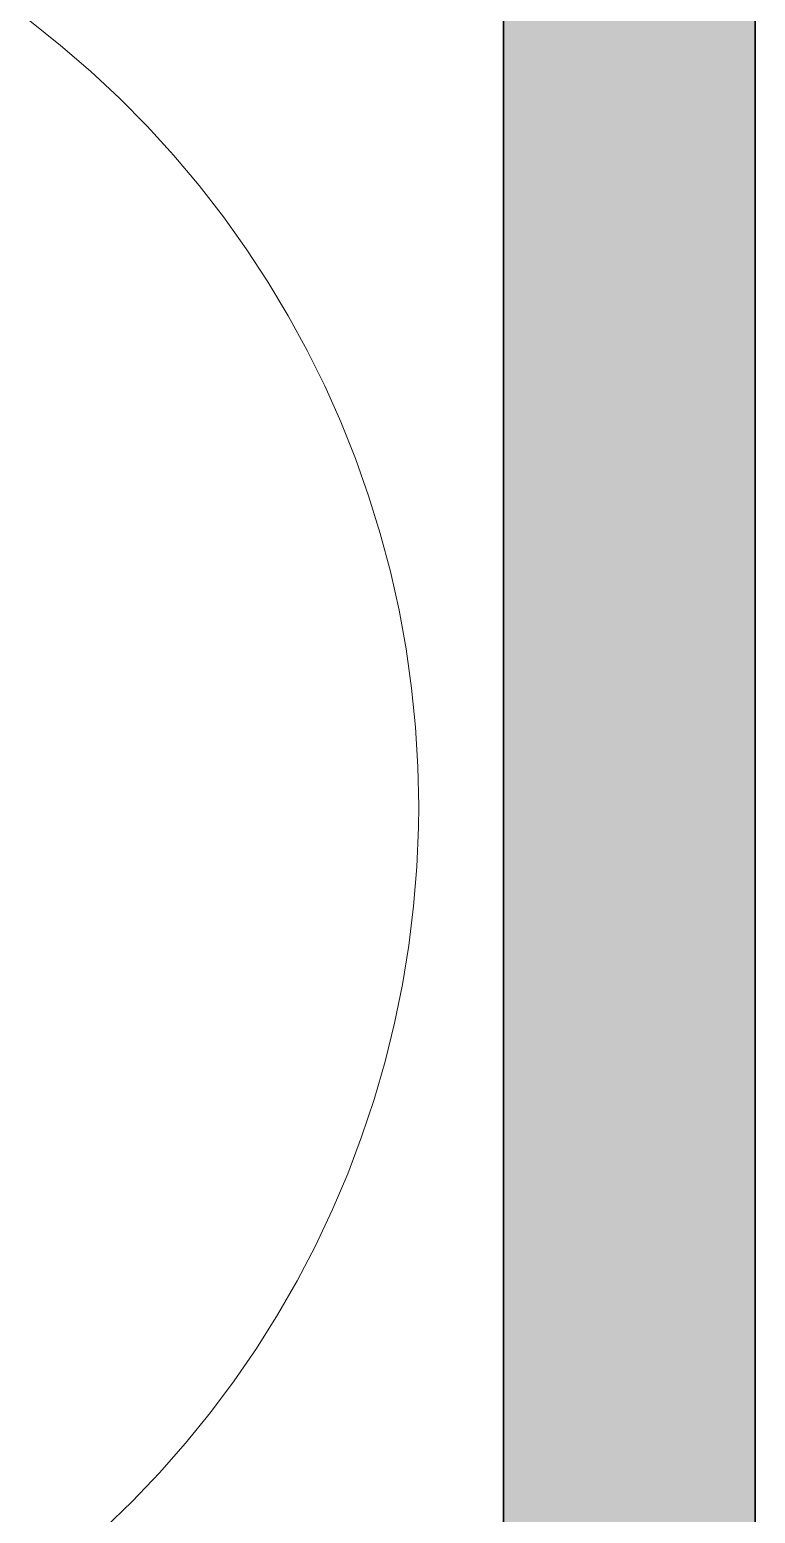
# Model space of a CAD drawing. Header units: millimetres. Extents: x 155927 to 326028, y -36033 to 97293.
# Drawn here: x 225197 to 225491, y 31073 to 31674 of the extents above; entities that cross this region are included whole.
import ezdxf

# ---------------------------------------------------------------- set-up
doc = ezdxf.new("R2010")
doc.units = ezdxf.units.MM
doc.header["$MEASUREMENT"] = 0
for name, color, linetype, lineweight in [('A-WALL-PATT', 7, 'CONTINUOUS', 9), ('I-FURN', 8, 'CONTINUOUS', 9), ('I-WALL', 7, 'CONTINUOUS', 9)]:
    doc.layers.add(name, color=color, linetype=linetype, lineweight=lineweight)

msp = doc.modelspace()

# ---------------------------------------------------------------- hatches: boundary and pattern name
at = {"layer": 'A-WALL-PATT'}
msp.add_hatch(color=256, dxfattribs=at).paths.add_polyline_path([(225389.02, 29859.61), (225491.02, 29859.61), (225491.02, 33861.01), (225389.02, 33861.01), (225389.02, 30212.57)], flags=0)

# ---------------------------------------------------------------- linework, layer by layer
at = {"layer": 'I-FURN'}
for p, q in [((225209.44, 31667.78), (225196.91, 31677.73)), ((225221.57, 31657.34), (225209.44, 31667.78)), ((225233.27, 31646.43), (225221.57, 31657.34)), ((225244.52, 31635.05), (225233.27, 31646.43)), ((225255.31, 31623.24), (225244.52, 31635.05)), ((225265.61, 31611), (225255.31, 31623.24)), ((225275.42, 31598.36), (225265.61, 31611)), ((225284.72, 31585.34), (225275.42, 31598.36)), ((225293.49, 31571.96), (225284.72, 31585.34)), ((225301.71, 31558.24), (225293.49, 31571.96)), ((225309.38, 31544.2), (225301.71, 31558.24)), ((225316.48, 31529.86), (225309.38, 31544.2)), ((225323.01, 31515.25), (225316.48, 31529.86)), ((225328.94, 31500.4), (225323.01, 31515.25)), ((225334.28, 31485.31), (225328.94, 31500.4)), ((225339.01, 31470.03), (225334.28, 31485.31)), ((225343.12, 31454.57), (225339.01, 31470.03)), ((225346.61, 31438.95), (225343.12, 31454.57)), ((225349.47, 31423.21), (225346.61, 31438.95)), ((225351.71, 31407.37), (225349.47, 31423.21)), ((225353.3, 31391.45), (225351.71, 31407.37)), ((225354.26, 31375.48), (225353.3, 31391.45)), ((225354.58, 31359.49), (225354.26, 31375.48)), ((225354.49, 31350.85), (225354.58, 31359.49)), ((225353.83, 31334.86), (225354.49, 31350.85)), ((225352.52, 31318.92), (225353.83, 31334.86)), ((225350.58, 31303.04), (225352.52, 31318.92)), ((225348.01, 31287.25), (225350.58, 31303.04)), ((225344.8, 31271.57), (225348.01, 31287.25)), ((225340.98, 31256.04), (225344.8, 31271.57)), ((225336.53, 31240.67), (225340.98, 31256.04)), ((225331.47, 31225.49), (225336.53, 31240.67)), ((225325.81, 31210.53), (225331.47, 31225.49)), ((225319.56, 31195.8), (225325.81, 31210.53)), ((225312.72, 31181.34), (225319.56, 31195.8)), ((225305.31, 31167.16), (225312.72, 31181.34)), ((225297.34, 31153.29), (225305.31, 31167.16)), ((225288.82, 31139.74), (225297.34, 31153.29)), ((225279.76, 31126.55), (225288.82, 31139.74)), ((225270.19, 31113.74), (225279.76, 31126.55)), ((225260.11, 31101.31), (225270.19, 31113.74)), ((225249.54, 31089.3), (225260.11, 31101.31)), ((225238.5, 31077.72), (225249.54, 31089.3)), ((225227.01, 31066.59), (225238.5, 31077.72))]:
    msp.add_line(p, q, dxfattribs=at)
at = {"layer": 'I-WALL', "lineweight": 30}
for p, q in [((225389.02, 33861.01), (225389.02, 29859.61)), ((225491.02, 29859.61), (225491.02, 33861.01))]:
    msp.add_line(p, q, dxfattribs=at)

doc.saveas('drawing.dxf')
